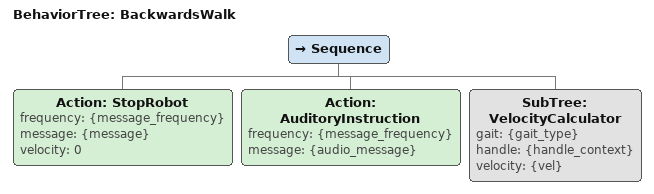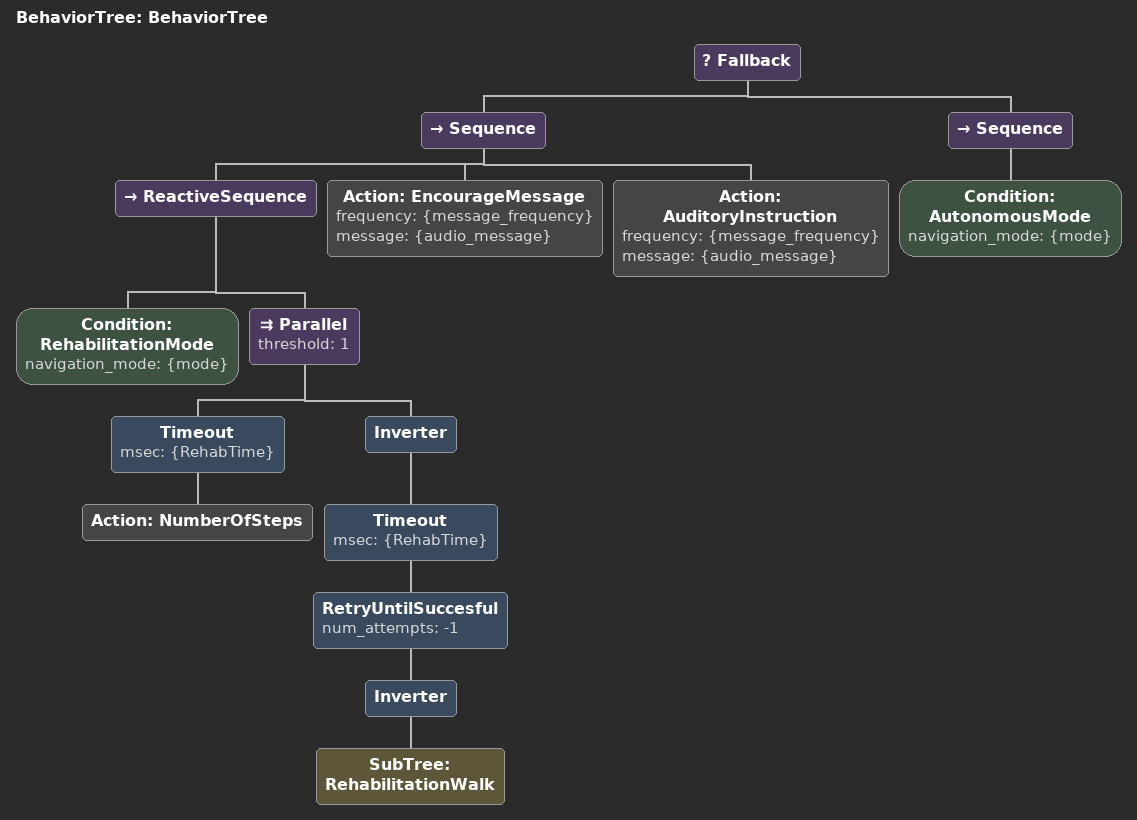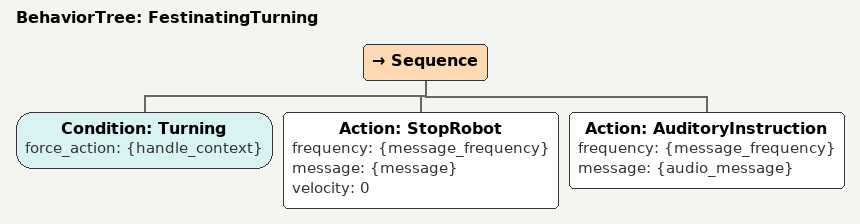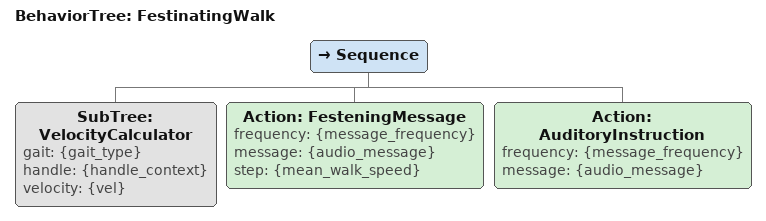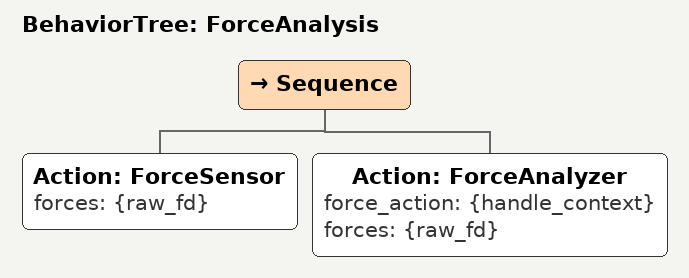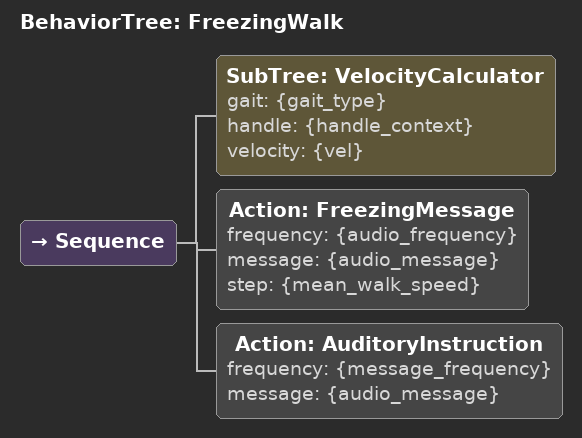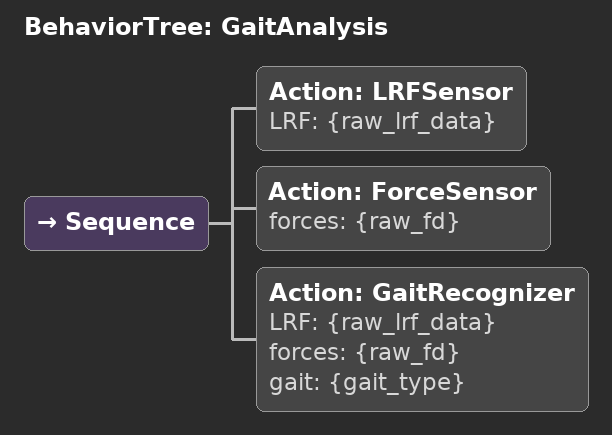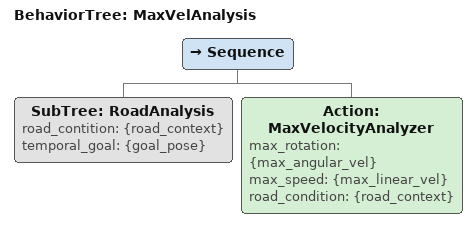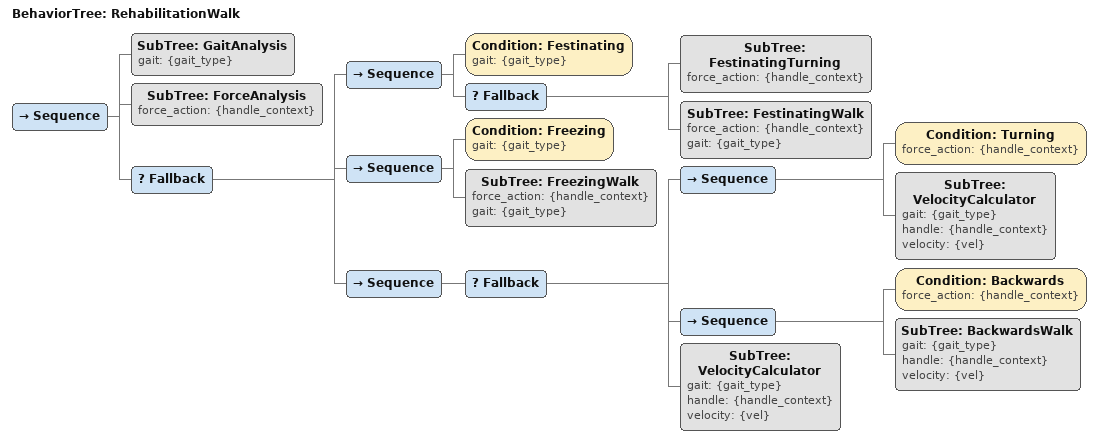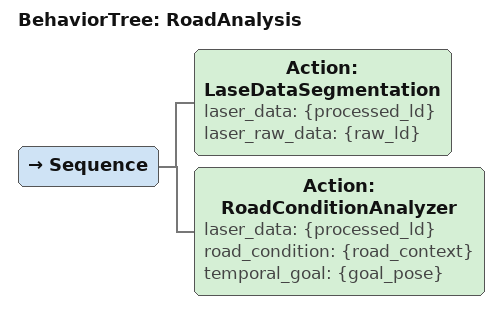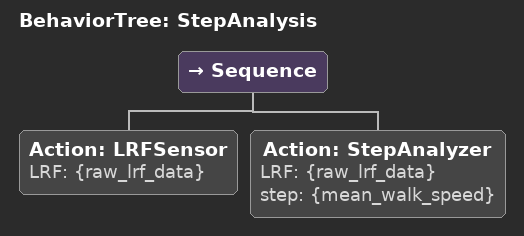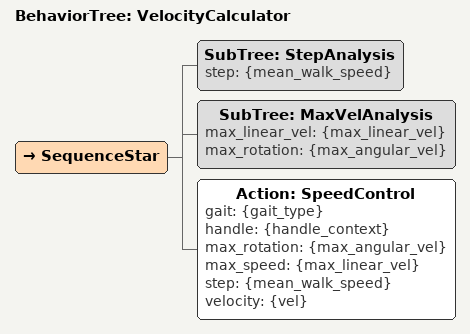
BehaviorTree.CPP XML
<?xml version="1.0"?>
<root main_tree_to_execute="BehaviorTree">
    <BehaviorTree ID="BackwardsWalk">
        <Sequence>
            <Action ID="StopRobot" frequency="{message_frequency}" message="{message}" velocity="0"/>
            <Action ID="AuditoryInstruction" frequency="{message_frequency}" message="{audio_message}"/>
            <SubTree ID="VelocityCalculator" gait="{gait_type}" handle="{handle_context}" velocity="{vel}"/>
        </Sequence>
    </BehaviorTree>
    <BehaviorTree ID="BehaviorTree">
        <Fallback>
            <Sequence>
                <ReactiveSequence>
                    <Condition ID="RehabilitationMode" navigation_mode="{mode}"/>
                    <Parallel threshold="1">
                        <Timeout msec="{RehabTime}">
                            <Action ID="NumberOfSteps"/>
                        </Timeout>
                        <Inverter>
                            <Timeout msec="{RehabTime}">
                                <RetryUntilSuccesful num_attempts="-1">
                                    <Inverter>
                                        <SubTree ID="RehabilitationWalk"/>
                                    </Inverter>
                                </RetryUntilSuccesful>
                            </Timeout>
                        </Inverter>
                    </Parallel>
                </ReactiveSequence>
                <Action ID="EncourageMessage" frequency="{message_frequency}" message="{audio_message}"/>
                <Action ID="AuditoryInstruction" frequency="{message_frequency}" message="{audio_message}"/>
            </Sequence>
            <Sequence>
                <Condition ID="AutonomousMode" navigation_mode="{mode}"/>
            </Sequence>
        </Fallback>
    </BehaviorTree>
    <BehaviorTree ID="FestinatingTurning">
        <Sequence>
            <Condition ID="Turning" force_action="{handle_context}"/>
            <Action ID="StopRobot" frequency="{message_frequency}" message="{message}" velocity="0"/>
            <Action ID="AuditoryInstruction" frequency="{message_frequency}" message="{audio_message}"/>
        </Sequence>
    </BehaviorTree>
    <BehaviorTree ID="FestinatingWalk">
        <Sequence>
            <SubTree ID="VelocityCalculator" gait="{gait_type}" handle="{handle_context}" velocity="{vel}"/>
            <Action ID="FesteningMessage" frequency="{message_frequency}" message="{audio_message}" step="{mean_walk_speed}"/>
            <Action ID="AuditoryInstruction" frequency="{message_frequency}" message="{audio_message}"/>
        </Sequence>
    </BehaviorTree>
    <BehaviorTree ID="ForceAnalysis">
        <Sequence>
            <Action ID="ForceSensor" forces="{raw_fd}"/>
            <Action ID="ForceAnalyzer" force_action="{handle_context}" forces="{raw_fd}"/>
        </Sequence>
    </BehaviorTree>
    <BehaviorTree ID="FreezingWalk">
        <Sequence>
            <SubTree ID="VelocityCalculator" gait="{gait_type}" handle="{handle_context}" velocity="{vel}"/>
            <Action ID="FreezingMessage" frequency="{audio_frequency}" message="{audio_message}" step="{mean_walk_speed}"/>
            <Action ID="AuditoryInstruction" frequency="{message_frequency}" message="{audio_message}"/>
        </Sequence>
    </BehaviorTree>
    <BehaviorTree ID="GaitAnalysis">
        <Sequence>
            <Action ID="LRFSensor" LRF="{raw_lrf_data}"/>
            <Action ID="ForceSensor" forces="{raw_fd}"/>
            <Action ID="GaitRecognizer" LRF="{raw_lrf_data}" forces="{raw_fd}" gait="{gait_type}"/>
        </Sequence>
    </BehaviorTree>
    <BehaviorTree ID="MaxVelAnalysis">
        <Sequence>
            <SubTree ID="RoadAnalysis" road_contition="{road_context}" temporal_goal="{goal_pose}"/>
            <Action ID="MaxVelocityAnalyzer" max_rotation="{max_angular_vel}" max_speed="{max_linear_vel}" road_condition="{road_context}"/>
        </Sequence>
    </BehaviorTree>
    <BehaviorTree ID="RehabilitationWalk">
        <Sequence>
            <SubTree ID="GaitAnalysis" gait="{gait_type}"/>
            <SubTree ID="ForceAnalysis" force_action="{handle_context}"/>
            <Fallback>
                <Sequence>
                    <Condition ID="Festinating" gait="{gait_type}"/>
                    <Fallback>
                        <SubTree ID="FestinatingTurning" force_action="{handle_context}"/>
                        <SubTree ID="FestinatingWalk" force_action="{handle_context}" gait="{gait_type}"/>
                    </Fallback>
                </Sequence>
                <Sequence>
                    <Condition ID="Freezing" gait="{gait_type}"/>
                    <SubTree ID="FreezingWalk" force_action="{handle_context}" gait="{gait_type}"/>
                </Sequence>
                <Sequence>
                    <Fallback>
                        <Sequence>
                            <Condition ID="Turning" force_action="{handle_context}"/>
                            <SubTree ID="VelocityCalculator" gait="{gait_type}" handle="{handle_context}" velocity="{vel}"/>
                        </Sequence>
                        <Sequence>
                            <Condition ID="Backwards" force_action="{handle_context}"/>
                            <SubTree ID="BackwardsWalk" gait="{gait_type}" handle="{handle_context}" velocity="{vel}"/>
                        </Sequence>
                        <SubTree ID="VelocityCalculator" gait="{gait_type}" handle="{handle_context}" velocity="{vel}"/>
                    </Fallback>
                </Sequence>
            </Fallback>
        </Sequence>
    </BehaviorTree>
    <BehaviorTree ID="RoadAnalysis">
        <Sequence>
            <Action ID="LaseDataSegmentation" laser_data="{processed_ld}" laser_raw_data="{raw_ld}"/>
            <Action ID="RoadConditionAnalyzer" laser_data="{processed_ld}" road_condition="{road_context}" temporal_goal="{goal_pose}"/>
        </Sequence>
    </BehaviorTree>
    <BehaviorTree ID="StepAnalysis">
        <Sequence>
            <Action ID="LRFSensor" LRF="{raw_lrf_data}"/>
            <Action ID="StepAnalyzer" LRF="{raw_lrf_data}" step="{mean_walk_speed}"/>
        </Sequence>
    </BehaviorTree>
    <BehaviorTree ID="VelocityCalculator">
        <SequenceStar>
            <SubTree ID="StepAnalysis" step="{mean_walk_speed}"/>
            <SubTree ID="MaxVelAnalysis" max_linear_vel="{max_linear_vel}" max_rotation="{max_angular_vel}"/>
            <Action ID="SpeedControl" gait="{gait_type}" handle="{handle_context}" max_rotation="{max_angular_vel}" max_speed="{max_linear_vel}" step="{mean_walk_speed}" velocity="{vel}"/>
        </SequenceStar>
    </BehaviorTree>
</root>
